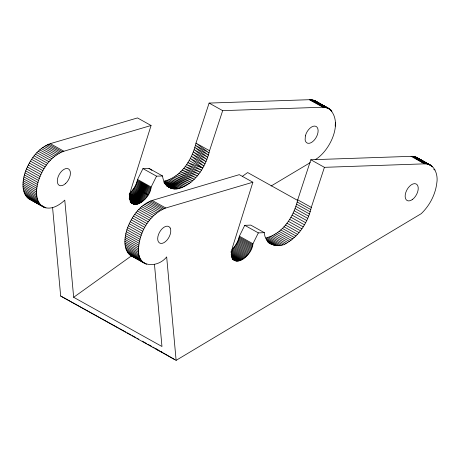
<?xml version="1.0" encoding="UTF-8"?>
<svg xmlns="http://www.w3.org/2000/svg" width="460" height="460" viewBox="0 0 460 460"><rect width="100%" height="100%" fill="white"/><g stroke="black" fill="none" stroke-linecap="round" stroke-linejoin="round"><path stroke-width="0.69" d="M315.508 101.108L330.108 109.388L314.41 100.544L329.09 108.686L325.594 107.387L322.966 107.22L222.674 110.653L209.541 150.702C205.712 167.037 194.977 184.546 177.744 188.784L164.174 181.211C181.407 176.973 192.142 159.465 195.971 143.129L209.105 103.08L310.736 99.659L314.41 100.544L329.09 108.686C344.206 122.072 329.538 151.415 315.175 159.689M154.462 264.345L161.966 346.495L73.663 297.298L64.774 200.14C59.547 205.056 52.141 209.812 44.689 207.54L31.119 199.968C20.257 195 22.281 180.124 25.679 170.919C30.136 159.373 38.197 147.884 50.307 143.652L137.494 117.927L151.064 125.499L130.87 189.928C124.263 214.981 149.891 202.509 151.139 187.03L156.532 176.174L162.576 175.973C163.07 183.5 169.867 190.526 177.744 188.784L163.892 181.987M151.064 125.499L63.877 151.225C51.117 155.75 42.78 168.136 38.571 180.481C35.707 189.284 34.494 203.061 44.689 207.54M133.02 256.755C122.17 251.787 124.2 236.911 127.592 227.706C132.043 216.165 140.093 204.671 152.197 200.433L239.292 174.656L252.873 182.223L232.702 246.658C226.101 271.722 251.706 259.221 252.948 243.754L258.336 232.892L264.373 232.685C264.649 244.553 278.984 249.372 287.713 242.437C300.041 234.778 308.2 221.392 311.293 207.391L324.415 167.331L424.603 163.84C434.338 163.225 438.253 174.673 436.85 182.672C435.522 194.407 429.697 205.522 421.216 213.681L176.123 360.353L60.668 296.022L52.578 207.552M252.873 182.223L165.778 207.995C149.097 214.521 138.644 233.128 138.529 250.614C137.827 268.14 158.119 267.944 166.669 256.91L176.123 360.353M335.219 126.138L335.374 122.498M245.439 257.261L231.857 249.694C235.618 246.071 238.297 241.304 239.367 236.187L244.755 225.325L250.792 225.118L264.373 232.685M279.525 245.49L265.943 237.923C283.17 233.668 293.882 216.154 297.712 199.824L310.834 159.764L412.355 156.296L416.035 157.17L429.611 164.732M162.576 175.973L149.005 168.4L142.962 168.602L137.569 179.458C136.424 184.886 133.498 189.951 129.323 193.614L142.893 201.181L129.214 194.505M73.663 297.298L132.049 255.438M242.391 176.324L247.647 172.558L297.649 200.416M271.089 186.018L310.276 162.616M159.695 350.871L159.373 351.02L156.038 348.755M158.274 350.048L156.63 349.497L155.474 348.433M209.541 150.702L195.971 143.129L209.047 152.887L195.477 145.314L208.449 155.083L194.879 147.511L207.742 157.291L194.172 149.718L206.925 159.499L193.355 151.927L206.017 161.69L192.447 154.117L205.011 163.869L191.44 156.296L203.906 166.008L190.336 158.435L202.728 168.118L187.887 162.587L201.457 170.16L186.553 164.571L200.117 172.143L185.15 166.486L198.72 174.058L183.684 168.308L197.254 175.881L182.166 170.056L195.736 177.629L180.602 171.695L194.172 179.268L178.998 173.224L192.567 180.797L177.37 174.656L190.94 182.229L175.72 175.95L189.284 183.523L174.047 177.123L187.611 184.696L172.368 178.169L185.938 185.736L170.689 179.072L184.259 186.645L169.027 179.82L182.597 187.392L167.382 180.429L180.952 188.002L165.761 180.901L179.331 188.473L164.174 181.211M151.139 187.03L137.569 179.458L150.92 188.002L137.35 180.429L150.656 188.985L137.091 181.412L150.339 189.968L136.769 182.396L149.983 190.958L136.419 183.385L149.586 191.935L136.016 184.362L149.138 192.907L135.568 185.334L148.649 193.867L135.079 186.294L148.12 194.804L133.998 188.151L147.568 195.724L133.4 189.043L146.97 196.615L132.779 189.905L146.343 197.478L132.129 190.733L145.699 198.306L131.457 191.515L145.026 199.088L130.766 192.257L144.337 199.83L130.053 192.964L143.623 200.537L129.323 193.614M129.708 195.661L142.157 201.773L129.208 194.545M129.588 196.46L141.41 202.32L129.691 195.776M129.461 197.208L140.668 202.802L129.565 196.604M164.277 182.942L176.203 188.939L163.863 182.056M129.34 197.898L139.921 203.222L129.432 197.374M129.225 198.524L139.173 203.59L129.306 198.087M165.33 184.115L174.708 188.939L164.226 183.086M129.737 199.416L138.443 203.883L129.191 198.72M130.255 200.255L137.712 204.113L129.691 199.64M130.174 200.709L136.994 204.286L130.209 200.502M165.174 184.523L173.27 188.795L165.249 184.316M130.099 201.106L136.298 204.384L130.128 200.939M419.727 159.597L420.992 160.27M422.251 160.942L425.408 162.627M426.673 163.3L431.721 165.991L417.134 157.734M130.669 201.773L135.614 204.418L130.68 201.664M166.934 185.811L171.896 188.485L166.347 185.386M130.64 202.049L134.964 204.378L130.646 201.969M327.991 108.117L313.248 100.119L326.818 107.698L312.018 99.82L325.594 107.387L310.736 99.659L324.306 107.243L309.396 99.647L322.966 107.22M130.64 202.262L134.332 204.286L130.634 202.222M167.503 186.329L170.585 188.031L166.974 185.989M60.668 296.022L118.433 327.957M119.686 328.647L125.965 332.12M127.224 332.816L130.991 334.897M132.244 335.593L136.01 337.674M137.27 338.37L138.523 339.06M142.29 341.142L146.688 343.574M147.942 344.27L151.708 346.351M152.967 347.047L154.221 347.737M433.745 169.291L434.976 169.976M427.11 163.72L428.346 164.404M431.428 166.123L432.659 166.808M411.016 156.273L424.603 163.84L412.355 156.296L425.937 163.852L413.643 156.44L427.219 164.013L414.868 156.751L428.45 164.306L416.035 157.17L430.704 165.301L418.151 158.441L419.1 159.258M310.834 159.764L324.415 167.331M297.712 199.824L311.293 207.391M297.217 202.009L310.799 209.57M296.619 204.2L310.201 211.767M295.912 206.413L309.494 213.975M295.096 208.621L308.677 216.183M294.187 210.812L307.769 218.379M293.181 212.992L306.762 220.558M292.077 215.136L305.664 222.697M290.904 217.241L304.485 224.808M289.633 219.288L303.215 226.849M288.299 221.266L301.881 228.833M286.896 223.18L300.478 230.748M285.436 225.009L299.017 232.576M283.918 226.757L297.499 234.324M282.354 228.396L295.935 235.963M280.755 229.931L294.337 237.492M279.122 231.357L292.704 238.924M277.472 232.656L291.053 240.223M275.805 233.824L289.386 241.391M274.131 234.87L287.713 242.437M272.452 235.779L286.034 243.34M270.79 236.526L284.372 244.093M269.152 237.136L282.733 244.703M267.524 237.613L281.112 245.174M244.755 225.325L258.336 232.892M266.254 239.114L277.984 245.646M266.616 240.137L276.494 245.64M267.645 241.373L275.051 245.496M267.708 241.805L268.945 242.495M268.128 242.098L273.683 245.191M268.145 242.357L272.372 244.737M268.68 242.753L271.153 244.128M239.367 236.187L252.948 243.754M239.148 237.159L252.73 244.72M238.884 238.142L252.465 245.703M238.567 239.125L252.149 246.686M238.211 240.108L251.798 247.675M237.814 241.092L251.396 248.653M237.366 242.064L250.947 249.63M236.877 243.024L250.458 250.585M236.354 243.955L249.935 251.522M235.796 244.881L249.377 252.448M235.204 245.772L248.785 253.339M152.197 200.433L165.778 207.995M234.577 246.635L248.158 254.202M150.708 200.945L164.289 208.506M233.933 247.463L247.514 255.024M233.26 248.239L246.842 255.806M149.207 201.578L162.788 209.139M232.57 248.986L246.152 256.553M147.695 202.342L161.276 209.909M231.748 250.683L244.708 257.905M146.171 203.228L159.758 210.795M231.012 251.275L243.978 258.497M230.886 252.166L243.231 259.043M144.659 204.257L158.24 211.824M231.374 253.333L242.489 259.526M231.242 254.104L241.742 259.946M143.146 205.378L156.728 212.945M231.115 254.817L240.994 260.32M231.621 255.794L240.264 260.607M231.506 256.37L239.533 260.843M141.663 206.638L155.244 214.199M231.409 256.887L238.815 261.015M231.949 257.669L238.125 261.113M231.886 258.048L237.44 261.148M232.467 258.698L236.791 261.108M232.277 258.83L233.513 259.515M232.455 258.951L236.158 261.015M232.737 259.256L235.56 260.832M233.231 259.612L234.991 260.601M140.202 207.983L153.784 215.55M138.765 209.438L152.352 216.999M137.373 210.985L150.955 218.552M136.028 212.612L149.609 220.179M134.722 214.325L148.304 221.887M133.486 216.102L147.068 223.663M132.319 217.931L145.9 225.492M131.215 219.817L144.796 227.384M130.18 221.749L143.761 229.316M129.225 223.721L142.813 231.288M128.369 225.699L141.956 233.266M127.592 227.706L141.174 235.273M126.914 229.701L140.495 237.268M126.327 231.702L139.909 239.269M125.839 233.68L139.42 241.247M125.453 235.641L139.035 243.208M125.166 237.573L138.748 245.14M124.988 239.459L138.569 247.026M124.913 241.287L138.494 248.854L138.673 252.31L125.091 244.743M124.947 243.052L138.529 250.614M125.333 246.364L138.914 253.931M125.678 247.894L139.259 255.461M126.12 249.343L139.708 256.904M126.672 250.671L140.254 258.238M127.322 251.907L140.904 259.474M128.058 253.017L141.645 260.584M128.886 254.029L142.468 261.59M129.806 254.892L146.608 264.322M130.801 255.645L145.458 263.833M319.936 104L321.172 104.69M322.408 105.38L323.644 106.07M324.875 106.76L328.584 108.83L316.526 101.804M209.105 103.08L222.674 110.653M189.158 160.546L202.728 168.118M142.962 168.602L156.532 176.174M167.509 186.392L169.361 187.421L166.905 186.035M134.55 187.231L148.12 194.804M50.307 143.652L63.877 151.225M48.818 144.164L62.387 151.737M47.317 144.796L60.887 152.369M45.804 145.561L59.369 153.134M44.281 146.447L57.851 154.019M42.763 147.476L56.327 155.049M41.25 148.597L54.82 156.17M39.761 149.851L53.331 157.423M131.324 202.848L133.164 203.872M38.301 151.202L51.871 158.775M36.863 152.651L50.433 160.224M35.466 154.203L49.036 161.77M34.126 155.825L47.696 163.398M32.815 157.538L46.385 165.111M31.579 159.315L45.149 166.888M30.412 161.144L43.982 168.711M29.308 163.03L42.872 170.602M28.267 164.962L41.837 172.534M27.318 166.934L40.888 174.507M26.462 168.912L40.032 176.485M25.679 170.919L39.249 178.486M25.001 172.908L38.571 180.481M24.415 174.909L37.984 182.482M23.926 176.893L37.496 184.466M23.54 178.854L37.111 186.427M23.253 180.78L36.823 188.353M23.075 182.666L36.645 190.239M23 184.494L36.57 192.067L36.748 195.523L23.178 187.95M23.029 186.26L36.599 193.833M23.42 189.577L36.99 197.15M23.765 191.107L37.329 198.68M24.207 192.55L37.777 200.123M24.759 193.879L38.329 201.451M25.409 195.12L38.979 202.693M26.151 196.23L39.721 203.803M26.973 197.236L40.543 204.809M42.205 205.821L45.902 207.886M27.899 198.105L41.469 205.677M28.894 198.858L43.539 207.052M131.416 202.883L132.635 203.573M166.992 185.972L168.21 186.679M163.38 352.998L174.3 359.341M330.705 110.44L331.907 111.153M149.005 168.4L151.898 170.338M305.365 135.89L305.124 140.012L305.664 141.599A9.436 5.353 -60.8 0 0 315.41 138.65A9.436 5.353 -60.8 0 0 316.129 126.448A9.436 5.353 -60.8 0 0 306.136 133.636L305.365 135.89M162.777 352.647L160.264 351.25L162.777 352.647M133.733 204.108L130.657 202.411L133.733 204.108M331.056 110.21L329.82 109.52L331.056 110.21M170.165 228.028L169.521 227.09A9.436 5.348 -60.9 0 0 158.493 234.519A9.436 5.348 -60.9 0 0 163.794 242.748A9.436 5.348 -60.9 0 0 170.344 228.361L170.165 228.028M65.55 183.552A9.436 5.353 -60.8 0 0 68.488 168.906A9.436 5.353 -60.8 0 0 57.517 178.911A9.436 5.353 -60.8 0 0 65.55 183.552M412.217 199.651A9.436 5.348 -60.9 0 0 417.088 184.684A9.436 5.348 -60.9 0 0 405.777 192.521A9.436 5.348 -60.9 0 0 412.217 199.651"/></g></svg>
